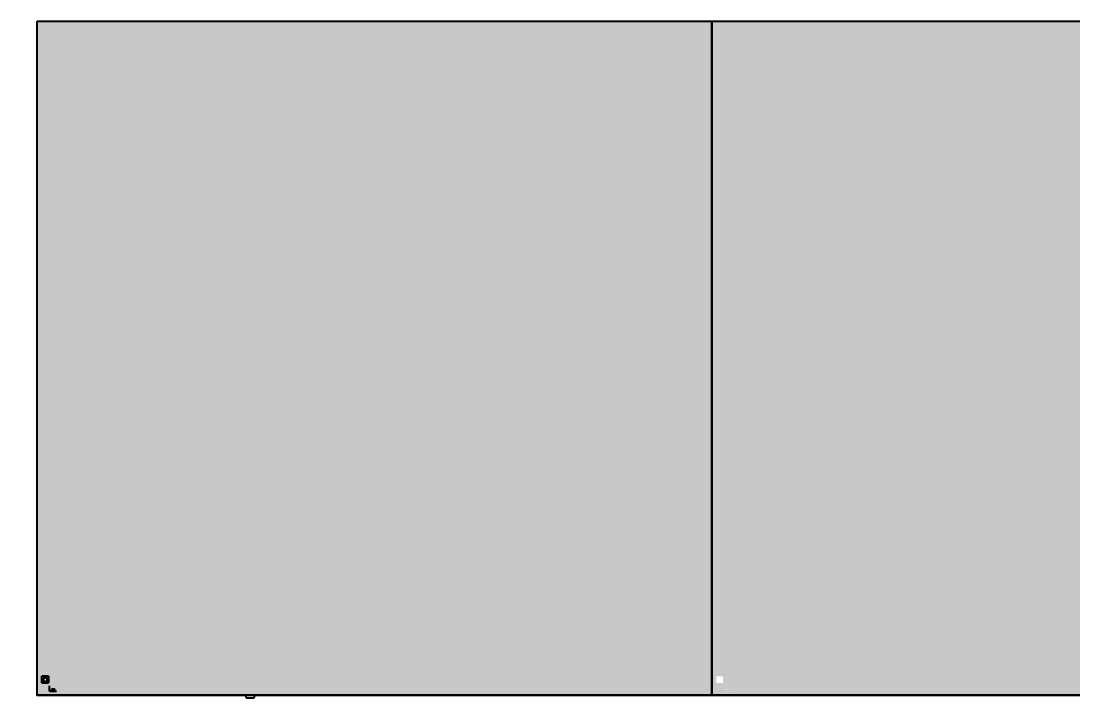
# Model space of a CAD drawing. Header units: millimetres. Extents: x 2900105 to 2915262, y -55349 to -51874.
# Drawn here: x 2901375.6 to 2901765.5, y -53652.6 to -53401.7 of the extents above; entities that cross this region are included whole.
import ezdxf

# ---------------------------------------------------------------- set-up
doc = ezdxf.new("R2010")
doc.units = ezdxf.units.MM
doc.styles.get("Standard").update_dxf_attribs({"font": ''})
doc.styles.get('Standard').set_extended_font_data('SimSun')
doc.dimstyles.new('ISO-200', dxfattribs={"dimtxt": 30, "dimasz": 25, "dimexe": 1.25, "dimexo": 5, "dimgap": 5, "dimtad": 1, "dimtoh": 1, "dimdec": 1, "dimdsep": 46, "dimtxsty": 'Standard', "dimcen": 2.5, "dimadec": 0, "dimazin": 0, "dimtfac": 1, "dimtdec": 1, "dimtmove": 0, "dimatfit": 3, "dimfxl": 1, "dimarcsym": 0})

# ---------------------------------------------------------------- blocks, each defined once
blk = doc.blocks.new('*D360')
at = {"color": 0, "lineweight": -2, "transparency": 16777216}
for p, q in [((2901440.14, -53387.7), (2901440.14, -53374.25)), ((2901465.14, -53375.5), (2902048.14, -53375.5)), ((2902073.14, -53387.7), (2902073.14, -53374.25))]:
    blk.add_line(p, q, dxfattribs=at)
at = {"color": 0, "transparency": 16777216}
for points in [[(2901465.14, -53371.34), (2901465.14, -53379.67), (2901440.14, -53375.5)], [(2902048.14, -53371.34), (2902048.14, -53379.67), (2902073.14, -53375.5)]]:
    blk.add_solid(points, dxfattribs=at)
at = {"layer": 'Defpoints', "color": 0, "transparency": 16777216}
for p in [(2902073.14, -53375.5), (2901440.14, -53392.7), (2902073.14, -53392.7)]:
    blk.add_point(p, dxfattribs=at)
at = {"color": 0, "transparency": 16777216, "insert": (2901756.64, -53351.9), "char_height": 30, "attachment_point": 5}
blk.add_mtext('633 [2\'-0 7/8"]', dxfattribs=at)
blk = doc.blocks.new('*D367')
at = {"color": 0, "lineweight": -2, "transparency": 16777216}
for p, q in [((2901186.75, -53173.37), (2901161.75, -53173.37)), ((2901211.75, -53400.8), (2901211.75, -53172.12)), ((2901211.75, -53173.37), (2901250.2, -53173.37)), ((2901250.2, -53396.7), (2901250.2, -53172.12)), ((2901275.2, -53173.37), (2901578.02, -53173.37))]:
    blk.add_line(p, q, dxfattribs=at)
at = {"color": 0, "transparency": 16777216}
for points in [[(2901186.75, -53169.2), (2901186.75, -53177.53), (2901211.75, -53173.37)], [(2901275.2, -53169.2), (2901275.2, -53177.53), (2901250.2, -53173.37)]]:
    blk.add_solid(points, dxfattribs=at)
at = {"layer": 'Defpoints', "color": 0, "transparency": 16777216}
for p in [(2901250.2, -53173.37), (2901250.2, -53401.7), (2901211.75, -53405.8)]:
    blk.add_point(p, dxfattribs=at)
at = {"color": 0, "transparency": 16777216, "insert": (2901439.11, -53149.76), "char_height": 30, "attachment_point": 5}
blk.add_mtext('38.4 [1 1/2"]', dxfattribs=at)

msp = doc.modelspace()

# ---------------------------------------------------------------- hatches: boundary and pattern name
h = msp.add_hatch(color=256)
h.dxf.hatch_style = 1
h.paths.add_polyline_path([(2901631.67, -53401.7), (2901381.67, -53401.7), (2901381.67, -53651.65), (2901631.67, -53651.65)])
h.paths.add_polyline_path([(2901385.83, -53644.58), (2901385.83, -53647.08), (2901383.33, -53647.08), (2901383.33, -53644.58)], flags=16)
h.paths.add_polyline_path([(2901385.37, -53645.05), (2901385.37, -53646.61), (2901383.8, -53646.61), (2901383.8, -53645.05)], flags=0)
h.paths.add_polyline_path([(2901388.22, -53649.61), (2901386.75, -53649.61), (2901386.87, -53649.44), (2901388.1, -53649.44)], flags=16)
h = msp.add_hatch(color=256)
h.dxf.hatch_style = 1
h.paths.add_polyline_path([(2901881.67, -53401.7), (2901631.67, -53401.7), (2901631.67, -53651.65), (2901881.67, -53651.65)])
h.paths.add_polyline_path([(2901635.83, -53644.58), (2901635.83, -53647.08), (2901633.33, -53647.08), (2901633.33, -53644.58)], flags=16)
h.paths.add_polyline_path([(2901635.37, -53645.05), (2901635.37, -53646.61), (2901633.8, -53646.61), (2901633.8, -53645.05)], flags=0)
h.paths.add_polyline_path([(2901638.22, -53649.61), (2901636.75, -53649.61), (2901636.87, -53649.44), (2901638.1, -53649.44)], flags=16)

# ---------------------------------------------------------------- linework, layer by layer
at = {"color": 7, "linetype": 'Continuous'}
for p, q in [((2901381.67, -53651.65), (2901381.67, -53401.7)), ((2901381.67, -53401.7), (2902381.67, -53401.7)), ((2901383.33, -53647.08), (2901383.33, -53644.58)), ((2901385.83, -53644.58), (2901383.33, -53644.58)), ((2901383.8, -53646.61), (2901383.8, -53645.05)), ((2901383.97, -53645.21), (2901383.8, -53645.05)), ((2901385.37, -53645.05), (2901383.8, -53645.05)), ((2901383.8, -53646.61), (2901383.97, -53646.45)), ((2901385.37, -53646.61), (2901383.8, -53646.61)), ((2901383.97, -53645.21), (2901383.97, -53646.45)), ((2901383.97, -53645.21), (2901385.2, -53645.21)), ((2901383.97, -53646.45), (2901385.2, -53646.45)), ((2901385.2, -53645.21), (2901385.37, -53645.05)), ((2901385.2, -53645.21), (2901385.2, -53646.45)), ((2901385.37, -53646.61), (2901385.2, -53646.45)), ((2901385.37, -53646.61), (2901385.37, -53645.05)), ((2901385.83, -53644.58), (2901385.83, -53647.08)), ((2901383.33, -53647.08), (2901385.83, -53647.08)), ((2901386.23, -53650.14), (2901386.23, -53648.14)), ((2901386.23, -53650.14), (2901388.73, -53650.14)), ((2901386.87, -53649.44), (2901386.75, -53649.61)), ((2901386.75, -53649.61), (2901388.22, -53649.61)), ((2901388.1, -53649.44), (2901386.87, -53649.44)), ((2901388.1, -53649.44), (2901388.22, -53649.61)), ((2902381.67, -53651.65), (2901381.67, -53651.65)), ((2901459.01, -53652.65), (2901459.01, -53651.65)), ((2901459.01, -53652.65), (2901462.01, -53652.65)), ((2901462.01, -53651.65), (2901462.01, -53652.65))]:
    msp.add_line(p, q, dxfattribs=at)
at = {"color": 1}
for points in [[(2901381.67, -53401.7), (2901631.67, -53401.7), (2901631.67, -53651.7), (2901381.67, -53651.7)], [(2901381.67, -53401.7), (2901631.67, -53401.7), (2901631.67, -53651.7), (2901381.67, -53651.7)], [(2901631.67, -53401.7), (2901881.67, -53401.7), (2901881.67, -53651.7), (2901631.67, -53651.7)], [(2901631.67, -53401.7), (2901881.67, -53401.7), (2901881.67, -53651.7), (2901631.67, -53651.7)]]:
    msp.add_lwpolyline(points, close=True, dxfattribs=at)

# ---------------------------------------------------------------- dimensions: what is measured, and where the dimension line sits
at = {"color": 3}
for base, p1, p2, picture, middle in [((2901250.19924445, -53173.36531761), (2901211.74924445, -53405.801387), (2901250.19924445, -53401.69553944), '*D367', (2901439.10985898, -53149.76196565)), ((2902073.14, -53375.5), (2901440.14, -53392.7), (2902073.14, -53392.7), '*D360', (2901756.64, -53351.9))]:
    dim = msp.add_linear_dim(base=base, p1=p1, p2=p2, dimstyle='ISO-200', dxfattribs=at)
    dim.commit()
    dim.dimension.update_dxf_attribs({"geometry": picture, "text_midpoint": middle})

doc.saveas('drawing.dxf')
